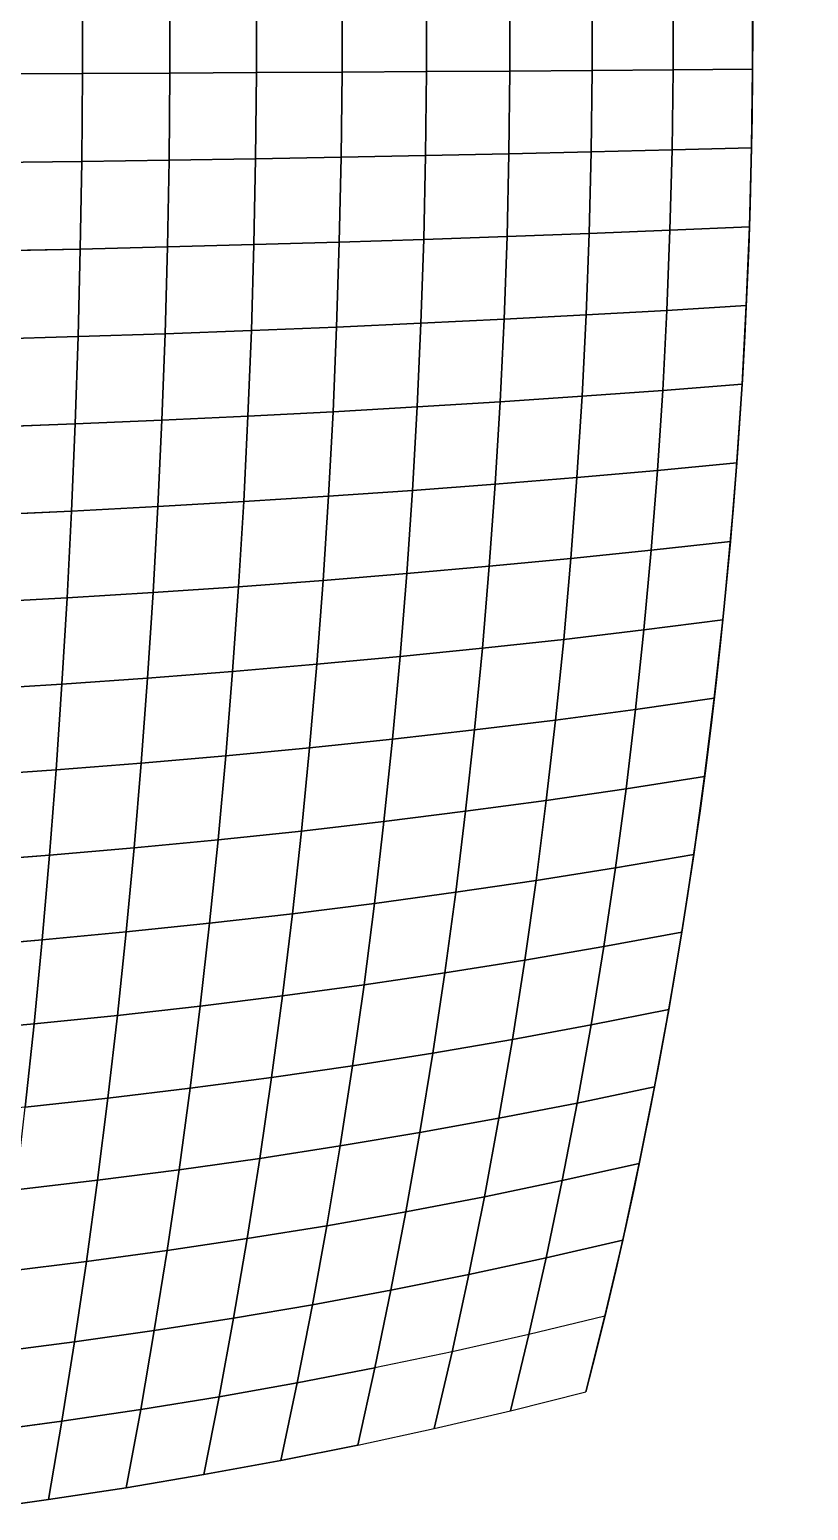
# Model space of a CAD drawing. Header units: millimetres. Extents: x -17.8 to 18.5, y -17.8 to 17.8.
# Drawn here: x 9.4 to 18.49, y -17.28 to 0 of the extents above; entities that cross this region are included whole.
import ezdxf

# ---------------------------------------------------------------- set-up
doc = ezdxf.new("R2010")
doc.units = ezdxf.units.MM
doc.layers.add('Test6 LowerTendons', color=90, linetype='Continuous')
doc.layers.add('Test6 TestBases', color=40, linetype='Continuous')
doc.layers.add('Test6 UpperTendons', color=203, linetype='Continuous', true_color=0xaa38c7)
doc.layers.add('working - tendons lower level', color=201, linetype='Continuous', lineweight=35)

msp = doc.modelspace()

# ---------------------------------------------------------------- linework, layer by layer
at = {"layer": 'Test6 LowerTendons'}
for p, q in [((10.020986, 0.512549, 33.530803), (10.020986, -0.512549, 33.530803)), ((11.041185, -0.507629, 33.208918), (11.041185, 0.507629, 33.208918)), ((12.051073, 0.502234, 32.856005), (12.051073, -0.502234, 32.856005)), ((13.049708, -0.49637, 32.472396), (13.049708, 0.49637, 32.472396)), ((14.036156, 0.490043, 32.058446), (14.036156, -0.490043, 32.058446)), ((15.009495, -0.483257, 31.614543), (15.009495, 0.483257, 31.614543)), ((15.968816, 0.47602, 31.1411), (15.968816, -0.47602, 31.1411)), ((16.913224, 0.468338, 30.638561), (16.913224, -0.468338, 30.638561)), ((17.841834, -0.460219, 30.107392), (17.841834, 0.460219, 30.107392)), ((10.020986, -0.512549, 33.530803), (10.012388, -1.537286, 33.502037)), ((11.031893, -1.522554, 33.180971), (11.041185, -0.507629, 33.208918)), ((12.051073, -0.502234, 32.856005), (12.041147, -1.5064, 32.82894)), ((13.039207, -1.488841, 32.446265), (13.049708, -0.49637, 32.472396)), ((14.036156, -0.490043, 32.058446), (14.025147, -1.469891, 32.033302)), ((14.998046, -1.449569, 31.590428), (15.009495, -0.483257, 31.614543)), ((15.968816, -0.47602, 31.1411), (15.956997, -1.427893, 31.118052)), ((16.913224, -0.468338, 30.638561), (16.901106, -1.404885, 30.61661)), ((17.829491, -1.380563, 30.086562), (17.841834, -0.460219, 30.107392)), ((17.804788, -2.300619, 30.044876), (17.829491, -1.380563, 30.086562)), ((10.012388, -1.537286, 33.502037), (9.995196, -2.560939, 33.44451)), ((11.013311, -2.536478, 33.12508), (11.031893, -1.522554, 33.180971)), ((12.041147, -1.5064, 32.82894), (12.02129, -2.509658, 32.774806)), ((13.018203, -2.480498, 32.394001), (13.039207, -1.488841, 32.446265)), ((14.025147, -1.469891, 32.033302), (14.003125, -2.449027, 31.983004)), ((14.975141, -2.415272, 31.542184), (14.998046, -1.449569, 31.590428)), ((15.956997, -1.427893, 31.118052), (15.93335, -2.379264, 31.071937)), ((16.901106, -1.404885, 30.61661), (16.876859, -2.341035, 30.572685)), ((14.940767, -3.379956, 31.469782), (14.975141, -2.415272, 31.542184)), ((15.93335, -2.379264, 31.071937), (15.897856, -3.329792, 31.002718)), ((16.876859, -2.341035, 30.572685), (16.840457, -3.276522, 30.506741)), ((17.767695, -3.220194, 29.982283), (17.804788, -2.300619, 30.044876)), ((9.995196, -2.560939, 33.44451), (9.969414, -3.582782, 33.35824)), ((10.98544, -3.548736, 33.041251), (11.013311, -2.536478, 33.12508)), ((12.02129, -2.509658, 32.774806), (11.991507, -3.511398, 32.693601)), ((12.986691, -3.470798, 32.315587), (13.018203, -2.480498, 32.394001)), ((14.003125, -2.449027, 31.983004), (13.970081, -3.426972, 31.90753)), ((16.840457, -3.276522, 30.506741), (16.791863, -4.211071, 30.418713)), ((17.718166, -4.139084, 29.898704), (17.767695, -3.220194, 29.982283)), ((13.970081, -3.426972, 31.90753), (13.925999, -4.403241, 31.806851)), ((14.894903, -4.343204, 31.373177), (14.940767, -3.379956, 31.469782)), ((15.897856, -3.329792, 31.002718), (15.850484, -4.279131, 30.910339)), ((9.969414, -3.582782, 33.35824), (9.935046, -4.602091, 33.243245)), ((10.948282, -4.558656, 32.929493), (10.98544, -3.548736, 33.041251)), ((11.991507, -3.511398, 32.693601), (11.951791, -4.51101, 32.585322)), ((12.944665, -4.459191, 32.211008), (12.986691, -3.470798, 32.315587)), ((17.656139, -5.057073, 29.794038), (17.718166, -4.139084, 29.898704)), ((15.850484, -4.279131, 30.910339), (15.791199, -5.226924, 30.794726)), ((16.791863, -4.211071, 30.418713), (16.731028, -5.144397, 30.30851)), ((12.892112, -5.44512, 32.08024), (12.944665, -4.459191, 32.211008)), ((13.925999, -4.403241, 31.806851), (13.870866, -5.377342, 31.680926)), ((14.837521, -5.304592, 31.252314), (14.894903, -4.343204, 31.373177)), ((9.935046, -4.602091, 33.243245), (9.892103, -5.618132, 33.099555)), ((10.901844, -5.565559, 32.789816), (10.948282, -4.558656, 32.929493)), ((11.951791, -4.51101, 32.585322), (11.902143, -5.507874, 32.449962)), ((16.731028, -5.144397, 30.30851), (16.657892, -6.076198, 30.176023)), ((17.581541, -5.973935, 29.668155), (17.656139, -5.057073, 29.794038)), ((14.768588, -6.263682, 31.10712), (14.837521, -5.304592, 31.252314)), ((15.791199, -5.226924, 30.794726), (15.719954, -6.172803, 30.655789)), ((11.902143, -5.507874, 32.449962), (11.84256, -6.501365, 32.287517)), ((12.829026, -6.428018, 31.923259), (12.892112, -5.44512, 32.08024)), ((13.870866, -5.377342, 31.680926), (13.804657, -6.348773, 31.529705)), ((9.892103, -5.618132, 33.099555), (9.840596, -6.630173, 32.927211)), ((10.846128, -6.568764, 32.62224), (10.901844, -5.565559, 32.789816)), ((17.494281, -6.889425, 29.520906), (17.581541, -5.973935, 29.668155)), ((15.719954, -6.172803, 30.655789), (15.636694, -7.116385, 30.493421)), ((16.657892, -6.076198, 30.176023), (16.572383, -7.006161, 30.021121)), ((13.804657, -6.348773, 31.529705), (13.727349, -7.317019, 31.353133)), ((14.688065, -7.220024, 30.937515), (14.768588, -6.263682, 31.10712)), ((11.84256, -6.501365, 32.287517), (11.773042, -7.490847, 32.097982)), ((12.755392, -7.407311, 31.74003), (12.829026, -6.428018, 31.923259)), ((9.840596, -6.630173, 32.927211), (9.780539, -7.63747, 32.726255)), ((10.781144, -7.567581, 32.426784), (10.846128, -6.568764, 32.62224)), ((17.394254, -7.803278, 29.352116), (17.494281, -6.889425, 29.520906)), ((16.572383, -7.006161, 30.021121), (16.474418, -7.933954, 29.843656)), ((14.595909, -8.173152, 30.743404), (14.688065, -7.220024, 30.937515)), ((15.636694, -7.116385, 30.493421), (15.541355, -8.057267, 30.3075)), ((12.671196, -8.382407, 31.530522), (12.755392, -7.407311, 31.74003)), ((13.727349, -7.317019, 31.353133), (13.638912, -8.28155, 31.151145)), ((10.7069, -8.561313, 32.203477), (10.781144, -7.567581, 32.426784)), ((11.773042, -7.490847, 32.097982), (11.693587, -8.475677, 31.881354)), ((9.780539, -7.63747, 32.726255), (9.711949, -8.639279, 32.496748)), ((16.474418, -7.933954, 29.843656), (16.363905, -8.859219, 29.643461)), ((17.281346, -8.715208, 29.161588), (17.394254, -7.803278, 29.352116)), ((15.541355, -8.057267, 30.3075), (15.43387, -8.99503, 30.09789)), ((13.638912, -8.28155, 31.151145), (13.539318, -9.241821, 30.923671)), ((14.492068, -9.12258, 30.524684), (14.595909, -8.173152, 30.743404)), ((12.576426, -9.352706, 31.294699), (12.671196, -8.382407, 31.530522)), ((9.711949, -8.639279, 32.496748), (9.634845, -9.634845, 32.238754)), ((10.623407, -9.549251, 31.952352), (10.7069, -8.561313, 32.203477)), ((11.693587, -8.475677, 31.881354), (11.604194, -9.455195, 31.637632)), ((17.155426, -9.624898, 28.949104), (17.281346, -8.715208, 29.161588)), ((16.363905, -8.859219, 29.643461), (16.240743, -9.781576, 29.42035)), ((14.376491, -10.067804, 30.281244), (14.492068, -9.12258, 30.524684)), ((15.43387, -8.99503, 30.09789), (15.31416, -9.929227, 29.864442)), ((13.539318, -9.241821, 30.923671), (13.428533, -10.197267, 30.670639)), ((11.604194, -9.455195, 31.637632), (11.504865, -10.428731, 31.366821)), ((12.471067, -10.317587, 31.032526), (12.576426, -9.352706, 31.294699)), ((9.634845, -9.634845, 32.238754), (9.549251, -10.623407, 31.952352)), ((10.530679, -10.530679, 31.673449), (10.623407, -9.549251, 31.952352)), ((17.016357, -10.532009, 28.714429), (17.155426, -9.624898, 28.949104)), ((16.240743, -9.781576, 29.42035), (16.10482, -10.700617, 29.174124)), ((15.31416, -9.929227, 29.864442), (15.182144, -10.859388, 29.606995)), ((14.24912, -11.008291, 30.012964), (14.376491, -10.067804, 30.281244)), ((12.355105, -11.276413, 30.74397), (12.471067, -10.317587, 31.032526)), ((13.428533, -10.197267, 30.670639), (13.306524, -11.147305, 30.391971)), ((10.428731, -11.504865, 31.366821), (10.530679, -10.530679, 31.673449)), ((11.504865, -10.428731, 31.366821), (11.395602, -11.395602, 31.068929)), ((16.863984, -11.436163, 28.457306), (17.016357, -10.532009, 28.714429)), ((9.549251, -10.623407, 31.952352), (9.455195, -11.604194, 31.637632)), ((16.10482, -10.700617, 29.174124), (15.95602, -11.615904, 28.90457)), ((15.182144, -10.859388, 29.606995), (15.037735, -11.785015, 29.32538)), ((14.109899, -11.94349, 29.719719), (14.24912, -11.008291, 30.012964)), ((13.306524, -11.147305, 30.391971), (13.173257, -12.091325, 30.08759)), ((11.395602, -11.395602, 31.068929), (11.276413, -12.355105, 30.74397)), ((12.228528, -12.228528, 30.429), (12.355105, -11.276413, 30.74397)), ((10.317587, -12.471067, 31.032526), (10.428731, -11.504865, 31.366821)), ((16.698149, -12.336947, 28.177465), (16.863984, -11.436163, 28.457306)), ((9.455195, -11.604194, 31.637632), (9.352706, -12.576426, 31.294699)), ((15.95602, -11.615904, 28.90457), (15.794219, -12.526964, 28.611463)), ((15.037735, -11.785015, 29.32538), (14.880843, -12.70558, 29.01942)), ((13.173257, -12.091325, 30.08759), (13.028697, -13.028697, 29.757419)), ((13.958765, -12.872816, 29.401385), (14.109899, -11.94349, 29.719719)), ((12.091325, -13.173257, 30.08759), (12.228528, -12.228528, 30.429)), ((11.276413, -12.355105, 30.74397), (11.147305, -13.306524, 30.391971)), ((16.518684, -13.233912, 27.874624), (16.698149, -12.336947, 28.177465)), ((10.197267, -13.428533, 30.670639), (10.317587, -12.471067, 31.032526)), ((15.794219, -12.526964, 28.611463), (15.619286, -13.433287, 28.294571)), ((14.880843, -12.70558, 29.01942), (14.711374, -13.620518, 28.688934)), ((13.795658, -13.795658, 29.057832), (13.958765, -12.872816, 29.401385)), ((13.028697, -13.028697, 29.757419), (12.872816, -13.958765, 29.401385)), ((11.147305, -13.306524, 30.391971), (11.008291, -14.24912, 30.012964)), ((11.94349, -14.109899, 29.719719), (12.091325, -13.173257, 30.08759)), ((16.325413, -14.126565, 27.548486), (16.518684, -13.233912, 27.874624)), ((10.067804, -14.376491, 30.281244), (10.197267, -13.428533, 30.670639)), ((15.619286, -13.433287, 28.294571), (15.43109, -14.334328, 27.95365)), ((14.711374, -13.620518, 28.688934), (14.529234, -14.529234, 28.333739)), ((13.620518, -14.711374, 28.688934), (13.795658, -13.795658, 29.057832)), ((12.872816, -13.958765, 29.401385), (12.70558, -14.880843, 29.01942)), ((11.785015, -15.037735, 29.32538), (11.94349, -14.109899, 29.719719)), ((16.118156, -15.014367, 27.198748), (16.325413, -14.126565, 27.548486)), ((11.008291, -14.24912, 30.012964), (10.859388, -15.182144, 29.606995)), ((15.43109, -14.334328, 27.95365), (15.229495, -15.229495, 27.588458)), ((9.929227, -15.31416, 29.864442), (10.067804, -14.376491, 30.281244)), ((14.529234, -14.529234, 28.333739), (14.334328, -15.43109, 27.95365)), ((13.433287, -15.619286, 28.294571), (13.620518, -14.711374, 28.688934)), ((12.70558, -14.880843, 29.01942), (12.526964, -15.794219, 28.611463)), ((15.89673, -15.89673, 26.825101), (16.118156, -15.014367, 27.198748)), ((10.859388, -15.182144, 29.606995), (10.700617, -16.10482, 29.174124)), ((11.615904, -15.95602, 28.90457), (11.785015, -15.037735, 29.32538)), ((9.781576, -16.240743, 29.42035), (9.929227, -15.31416, 29.864442)), ((15.229495, -15.229495, 27.588458), (15.014367, -16.118156, 27.198748)), ((14.334328, -15.43109, 27.95365), (14.126565, -16.325413, 27.548486)), ((13.233912, -16.518684, 27.874624), (13.433287, -15.619286, 28.294571)), ((12.526964, -15.794219, 28.611463), (12.336947, -16.698149, 28.177465)), ((11.436163, -16.863984, 28.457306), (11.615904, -15.95602, 28.90457)), ((9.624898, -17.155426, 28.949104), (9.781576, -16.240743, 29.42035)), ((10.700617, -16.10482, 29.174124), (10.532009, -17.016357, 28.714429))]:
    msp.add_line(p, q, dxfattribs=at)
at = {"layer": 'Test6 TestBases'}
for points in [[(8.991429, 0.51699, 33.821362), (10.020986, 0.512549, 33.530803), (10.020986, -0.512549, 33.530803), (8.991429, -0.51699, 33.821362)], [(10.020986, 0.512549, 33.530803), (11.041185, 0.507629, 33.208918), (11.041185, -0.507629, 33.208918), (10.020986, -0.512549, 33.530803)], [(11.041185, 0.507629, 33.208918), (12.051073, 0.502234, 32.856005), (12.051073, -0.502234, 32.856005), (11.041185, -0.507629, 33.208918)], [(12.051073, 0.502234, 32.856005), (13.049708, 0.49637, 32.472396), (13.049708, -0.49637, 32.472396), (12.051073, -0.502234, 32.856005)], [(13.049708, 0.49637, 32.472396), (14.036156, 0.490043, 32.058446), (14.036156, -0.490043, 32.058446), (13.049708, -0.49637, 32.472396)], [(14.036156, 0.490043, 32.058446), (15.009495, 0.483257, 31.614543), (15.009495, -0.483257, 31.614543), (14.036156, -0.490043, 32.058446)], [(15.009495, 0.483257, 31.614543), (15.968816, 0.47602, 31.1411), (15.968816, -0.47602, 31.1411), (15.009495, -0.483257, 31.614543)], [(15.968816, 0.47602, 31.1411), (16.913224, 0.468338, 30.638561), (16.913224, -0.468338, 30.638561), (15.968816, -0.47602, 31.1411)], [(17.841834, 0.460219, 30.107392), (17.841834, -0.460219, 30.107392), (16.913224, -0.468338, 30.638561), (16.913224, 0.468338, 30.638561)], [(10.020986, -0.512549, 33.530803), (10.012388, -1.537286, 33.502037), (8.983581, -1.550584, 33.791842), (8.991429, -0.51699, 33.821362)], [(11.041185, -0.507629, 33.208918), (11.031893, -1.522554, 33.180971), (10.012388, -1.537286, 33.502037), (10.020986, -0.512549, 33.530803)], [(12.051073, -0.502234, 32.856005), (12.041147, -1.5064, 32.82894), (11.031893, -1.522554, 33.180971), (11.041185, -0.507629, 33.208918)], [(13.049708, -0.49637, 32.472396), (13.039207, -1.488841, 32.446265), (12.041147, -1.5064, 32.82894), (12.051073, -0.502234, 32.856005)], [(14.036156, -0.490043, 32.058446), (14.025147, -1.469891, 32.033302), (13.039207, -1.488841, 32.446265), (13.049708, -0.49637, 32.472396)], [(15.009495, -0.483257, 31.614543), (14.998046, -1.449569, 31.590428), (14.025147, -1.469891, 32.033302), (14.036156, -0.490043, 32.058446)], [(15.968816, -0.47602, 31.1411), (15.956997, -1.427893, 31.118052), (14.998046, -1.449569, 31.590428), (15.009495, -0.483257, 31.614543)], [(16.913224, -0.468338, 30.638561), (16.901106, -1.404885, 30.61661), (15.956997, -1.427893, 31.118052), (15.968816, -0.47602, 31.1411)], [(17.841834, -0.460219, 30.107392), (17.829491, -1.380563, 30.086562), (16.901106, -1.404885, 30.61661), (16.913224, -0.468338, 30.638561)], [(17.829491, -1.380563, 30.086562), (17.804788, -2.300619, 30.044876), (16.876859, -2.341035, 30.572685), (16.901106, -1.404885, 30.61661)], [(10.012388, -1.537286, 33.502037), (9.995196, -2.560939, 33.44451), (8.967888, -2.583015, 33.732813), (8.983581, -1.550584, 33.791842)], [(10.012388, -1.537286, 33.502037), (11.031893, -1.522554, 33.180971), (11.013311, -2.536478, 33.12508), (9.995196, -2.560939, 33.44451)], [(11.031893, -1.522554, 33.180971), (12.041147, -1.5064, 32.82894), (12.02129, -2.509658, 32.774806), (11.013311, -2.536478, 33.12508)], [(12.041147, -1.5064, 32.82894), (13.039207, -1.488841, 32.446265), (13.018203, -2.480498, 32.394001), (12.02129, -2.509658, 32.774806)], [(13.039207, -1.488841, 32.446265), (14.025147, -1.469891, 32.033302), (14.003125, -2.449027, 31.983004), (13.018203, -2.480498, 32.394001)], [(14.025147, -1.469891, 32.033302), (14.998046, -1.449569, 31.590428), (14.975141, -2.415272, 31.542184), (14.003125, -2.449027, 31.983004)], [(14.998046, -1.449569, 31.590428), (15.956997, -1.427893, 31.118052), (15.93335, -2.379264, 31.071937), (14.975141, -2.415272, 31.542184)], [(15.956997, -1.427893, 31.118052), (16.901106, -1.404885, 30.61661), (16.876859, -2.341035, 30.572685), (15.93335, -2.379264, 31.071937)], [(14.975141, -2.415272, 31.542184), (14.940767, -3.379956, 31.469782), (13.970081, -3.426972, 31.90753), (14.003125, -2.449027, 31.983004)], [(15.93335, -2.379264, 31.071937), (15.897856, -3.329792, 31.002718), (14.940767, -3.379956, 31.469782), (14.975141, -2.415272, 31.542184)], [(16.876859, -2.341035, 30.572685), (16.840457, -3.276522, 30.506741), (15.897856, -3.329792, 31.002718), (15.93335, -2.379264, 31.071937)], [(17.804788, -2.300619, 30.044876), (17.767695, -3.220194, 29.982283), (16.840457, -3.276522, 30.506741), (16.876859, -2.341035, 30.572685)], [(9.995196, -2.560939, 33.44451), (9.969414, -3.582782, 33.35824), (8.944355, -3.613506, 33.644297), (8.967888, -2.583015, 33.732813)], [(11.013311, -2.536478, 33.12508), (10.98544, -3.548736, 33.041251), (9.969414, -3.582782, 33.35824), (9.995196, -2.560939, 33.44451)], [(12.02129, -2.509658, 32.774806), (11.991507, -3.511398, 32.693601), (10.98544, -3.548736, 33.041251), (11.013311, -2.536478, 33.12508)], [(13.018203, -2.480498, 32.394001), (12.986691, -3.470798, 32.315587), (11.991507, -3.511398, 32.693601), (12.02129, -2.509658, 32.774806)], [(14.003125, -2.449027, 31.983004), (13.970081, -3.426972, 31.90753), (12.986691, -3.470798, 32.315587), (13.018203, -2.480498, 32.394001)], [(15.897856, -3.329792, 31.002718), (16.840457, -3.276522, 30.506741), (16.791863, -4.211071, 30.418713), (15.850484, -4.279131, 30.910339)], [(17.767695, -3.220194, 29.982283), (17.718166, -4.139084, 29.898704), (16.791863, -4.211071, 30.418713), (16.840457, -3.276522, 30.506741)], [(12.986691, -3.470798, 32.315587), (13.970081, -3.426972, 31.90753), (13.925999, -4.403241, 31.806851), (12.944665, -4.459191, 32.211008)], [(13.970081, -3.426972, 31.90753), (14.940767, -3.379956, 31.469782), (14.894903, -4.343204, 31.373177), (13.925999, -4.403241, 31.806851)], [(14.940767, -3.379956, 31.469782), (15.897856, -3.329792, 31.002718), (15.850484, -4.279131, 30.910339), (14.894903, -4.343204, 31.373177)], [(8.944355, -3.613506, 33.644297), (9.969414, -3.582782, 33.35824), (9.935046, -4.602091, 33.243245), (8.912993, -4.64128, 33.526329)], [(9.969414, -3.582782, 33.35824), (10.98544, -3.548736, 33.041251), (10.948282, -4.558656, 32.929493), (9.935046, -4.602091, 33.243245)], [(10.98544, -3.548736, 33.041251), (11.991507, -3.511398, 32.693601), (11.951791, -4.51101, 32.585322), (10.948282, -4.558656, 32.929493)], [(11.991507, -3.511398, 32.693601), (12.986691, -3.470798, 32.315587), (12.944665, -4.459191, 32.211008), (11.951791, -4.51101, 32.585322)], [(17.718166, -4.139084, 29.898704), (17.656139, -5.057073, 29.794038), (16.731028, -5.144397, 30.30851), (16.791863, -4.211071, 30.418713)], [(15.850484, -4.279131, 30.910339), (15.791199, -5.226924, 30.794726), (14.837521, -5.304592, 31.252314), (14.894903, -4.343204, 31.373177)], [(16.791863, -4.211071, 30.418713), (16.731028, -5.144397, 30.30851), (15.791199, -5.226924, 30.794726), (15.850484, -4.279131, 30.910339)], [(12.944665, -4.459191, 32.211008), (12.892112, -5.44512, 32.08024), (11.902143, -5.507874, 32.449962), (11.951791, -4.51101, 32.585322)], [(13.925999, -4.403241, 31.806851), (13.870866, -5.377342, 31.680926), (12.892112, -5.44512, 32.08024), (12.944665, -4.459191, 32.211008)], [(14.894903, -4.343204, 31.373177), (14.837521, -5.304592, 31.252314), (13.870866, -5.377342, 31.680926), (13.925999, -4.403241, 31.806851)], [(9.935046, -4.602091, 33.243245), (9.892103, -5.618132, 33.099555), (8.873814, -5.665556, 33.378954), (8.912993, -4.64128, 33.526329)], [(10.948282, -4.558656, 32.929493), (10.901844, -5.565559, 32.789816), (9.892103, -5.618132, 33.099555), (9.935046, -4.602091, 33.243245)], [(11.951791, -4.51101, 32.585322), (11.902143, -5.507874, 32.449962), (10.901844, -5.565559, 32.789816), (10.948282, -4.558656, 32.929493)], [(15.791199, -5.226924, 30.794726), (16.731028, -5.144397, 30.30851), (16.657892, -6.076198, 30.176023), (15.719954, -6.172803, 30.655789)], [(17.656139, -5.057073, 29.794038), (17.581541, -5.973935, 29.668155), (16.657892, -6.076198, 30.176023), (16.731028, -5.144397, 30.30851)], [(13.870866, -5.377342, 31.680926), (14.837521, -5.304592, 31.252314), (14.768588, -6.263682, 31.10712), (13.804657, -6.348773, 31.529705)], [(14.837521, -5.304592, 31.252314), (15.791199, -5.226924, 30.794726), (15.719954, -6.172803, 30.655789), (14.768588, -6.263682, 31.10712)], [(10.901844, -5.565559, 32.789816), (11.902143, -5.507874, 32.449962), (11.84256, -6.501365, 32.287517), (10.846128, -6.568764, 32.62224)], [(11.902143, -5.507874, 32.449962), (12.892112, -5.44512, 32.08024), (12.829026, -6.428018, 31.923259), (11.84256, -6.501365, 32.287517)], [(12.892112, -5.44512, 32.08024), (13.870866, -5.377342, 31.680926), (13.804657, -6.348773, 31.529705), (12.829026, -6.428018, 31.923259)], [(8.873814, -5.665556, 33.378954), (9.892103, -5.618132, 33.099555), (9.840596, -6.630173, 32.927211), (8.826832, -6.68555, 33.202231)], [(9.892103, -5.618132, 33.099555), (10.901844, -5.565559, 32.789816), (10.846128, -6.568764, 32.62224), (9.840596, -6.630173, 32.927211)], [(17.581541, -5.973935, 29.668155), (17.494281, -6.889425, 29.520906), (16.572383, -7.006161, 30.021121), (16.657892, -6.076198, 30.176023)], [(15.719954, -6.172803, 30.655789), (15.636694, -7.116385, 30.493421), (14.688065, -7.220024, 30.937515), (14.768588, -6.263682, 31.10712)], [(16.657892, -6.076198, 30.176023), (16.572383, -7.006161, 30.021121), (15.636694, -7.116385, 30.493421), (15.719954, -6.172803, 30.655789)], [(13.804657, -6.348773, 31.529705), (13.727349, -7.317019, 31.353133), (12.755392, -7.407311, 31.74003), (12.829026, -6.428018, 31.923259)], [(14.768588, -6.263682, 31.10712), (14.688065, -7.220024, 30.937515), (13.727349, -7.317019, 31.353133), (13.804657, -6.348773, 31.529705)], [(11.84256, -6.501365, 32.287517), (11.773042, -7.490847, 32.097982), (10.781144, -7.567581, 32.426784), (10.846128, -6.568764, 32.62224)], [(12.829026, -6.428018, 31.923259), (12.755392, -7.407311, 31.74003), (11.773042, -7.490847, 32.097982), (11.84256, -6.501365, 32.287517)], [(9.840596, -6.630173, 32.927211), (9.780539, -7.63747, 32.726255), (8.772066, -7.700475, 32.996231), (8.826832, -6.68555, 33.202231)], [(10.846128, -6.568764, 32.62224), (10.781144, -7.567581, 32.426784), (9.780539, -7.63747, 32.726255), (9.840596, -6.630173, 32.927211)], [(17.494281, -6.889425, 29.520906), (17.394254, -7.803278, 29.352116), (16.474418, -7.933954, 29.843656), (16.572383, -7.006161, 30.021121)], [(15.636694, -7.116385, 30.493421), (16.572383, -7.006161, 30.021121), (16.474418, -7.933954, 29.843656), (15.541355, -8.057267, 30.3075)], [(13.727349, -7.317019, 31.353133), (14.688065, -7.220024, 30.937515), (14.595909, -8.173152, 30.743404), (13.638912, -8.28155, 31.151145)], [(14.688065, -7.220024, 30.937515), (15.636694, -7.116385, 30.493421), (15.541355, -8.057267, 30.3075), (14.595909, -8.173152, 30.743404)], [(11.773042, -7.490847, 32.097982), (12.755392, -7.407311, 31.74003), (12.671196, -8.382407, 31.530522), (11.693587, -8.475677, 31.881354)], [(12.755392, -7.407311, 31.74003), (13.727349, -7.317019, 31.353133), (13.638912, -8.28155, 31.151145), (12.671196, -8.382407, 31.530522)], [(9.780539, -7.63747, 32.726255), (10.781144, -7.567581, 32.426784), (10.7069, -8.561313, 32.203477), (9.711949, -8.639279, 32.496748)], [(10.781144, -7.567581, 32.426784), (11.773042, -7.490847, 32.097982), (11.693587, -8.475677, 31.881354), (10.7069, -8.561313, 32.203477)], [(8.772066, -7.700475, 32.996231), (9.780539, -7.63747, 32.726255), (9.711949, -8.639279, 32.496748), (8.70954, -8.70954, 32.761037)], [(16.474418, -7.933954, 29.843656), (16.363905, -8.859219, 29.643461), (15.43387, -8.99503, 30.09789), (15.541355, -8.057267, 30.3075)], [(17.394254, -7.803278, 29.352116), (17.281346, -8.715208, 29.161588), (16.363905, -8.859219, 29.643461), (16.474418, -7.933954, 29.843656)], [(15.541355, -8.057267, 30.3075), (15.43387, -8.99503, 30.09789), (14.492068, -9.12258, 30.524684), (14.595909, -8.173152, 30.743404)], [(13.638912, -8.28155, 31.151145), (13.539318, -9.241821, 30.923671), (12.576426, -9.352706, 31.294699), (12.671196, -8.382407, 31.530522)], [(14.595909, -8.173152, 30.743404), (14.492068, -9.12258, 30.524684), (13.539318, -9.241821, 30.923671), (13.638912, -8.28155, 31.151145)], [(12.671196, -8.382407, 31.530522), (12.576426, -9.352706, 31.294699), (11.604194, -9.455195, 31.637632), (11.693587, -8.475677, 31.881354)], [(9.711949, -8.639279, 32.496748), (9.634845, -9.634845, 32.238754), (8.639279, -9.711949, 32.496748), (8.70954, -8.70954, 32.761037)], [(10.7069, -8.561313, 32.203477), (10.623407, -9.549251, 31.952352), (9.634845, -9.634845, 32.238754), (9.711949, -8.639279, 32.496748)], [(11.693587, -8.475677, 31.881354), (11.604194, -9.455195, 31.637632), (10.623407, -9.549251, 31.952352), (10.7069, -8.561313, 32.203477)], [(17.281346, -8.715208, 29.161588), (17.155426, -9.624898, 28.949104), (16.240743, -9.781576, 29.42035), (16.363905, -8.859219, 29.643461)], [(15.43387, -8.99503, 30.09789), (16.363905, -8.859219, 29.643461), (16.240743, -9.781576, 29.42035), (15.31416, -9.929227, 29.864442)], [(13.539318, -9.241821, 30.923671), (14.492068, -9.12258, 30.524684), (14.376491, -10.067804, 30.281244), (13.428533, -10.197267, 30.670639)], [(14.492068, -9.12258, 30.524684), (15.43387, -8.99503, 30.09789), (15.31416, -9.929227, 29.864442), (14.376491, -10.067804, 30.281244)], [(12.576426, -9.352706, 31.294699), (13.539318, -9.241821, 30.923671), (13.428533, -10.197267, 30.670639), (12.471067, -10.317587, 31.032526)], [(10.623407, -9.549251, 31.952352), (11.604194, -9.455195, 31.637632), (11.504865, -10.428731, 31.366821), (10.530679, -10.530679, 31.673449)], [(11.604194, -9.455195, 31.637632), (12.576426, -9.352706, 31.294699), (12.471067, -10.317587, 31.032526), (11.504865, -10.428731, 31.366821)], [(8.639279, -9.711949, 32.496748), (9.634845, -9.634845, 32.238754), (9.549251, -10.623407, 31.952352), (8.561313, -10.7069, 32.203477)], [(9.634845, -9.634845, 32.238754), (10.623407, -9.549251, 31.952352), (10.530679, -10.530679, 31.673449), (9.549251, -10.623407, 31.952352)], [(17.155426, -9.624898, 28.949104), (17.016357, -10.532009, 28.714429), (16.10482, -10.700617, 29.174124), (16.240743, -9.781576, 29.42035)], [(16.240743, -9.781576, 29.42035), (16.10482, -10.700617, 29.174124), (15.182144, -10.859388, 29.606995), (15.31416, -9.929227, 29.864442)], [(15.31416, -9.929227, 29.864442), (15.182144, -10.859388, 29.606995), (14.24912, -11.008291, 30.012964), (14.376491, -10.067804, 30.281244)], [(14.376491, -10.067804, 30.281244), (14.24912, -11.008291, 30.012964), (13.306524, -11.147305, 30.391971), (13.428533, -10.197267, 30.670639)], [(12.471067, -10.317587, 31.032526), (12.355105, -11.276413, 30.74397), (11.395602, -11.395602, 31.068929), (11.504865, -10.428731, 31.366821)], [(13.428533, -10.197267, 30.670639), (13.306524, -11.147305, 30.391971), (12.355105, -11.276413, 30.74397), (12.471067, -10.317587, 31.032526)], [(10.530679, -10.530679, 31.673449), (10.428731, -11.504865, 31.366821), (9.455195, -11.604194, 31.637632), (9.549251, -10.623407, 31.952352)], [(11.504865, -10.428731, 31.366821), (11.395602, -11.395602, 31.068929), (10.428731, -11.504865, 31.366821), (10.530679, -10.530679, 31.673449)], [(17.016357, -10.532009, 28.714429), (16.863984, -11.436163, 28.457306), (15.95602, -11.615904, 28.90457), (16.10482, -10.700617, 29.174124)], [(9.549251, -10.623407, 31.952352), (9.455195, -11.604194, 31.637632), (8.475677, -11.693587, 31.881354), (8.561313, -10.7069, 32.203477)], [(16.10482, -10.700617, 29.174124), (15.95602, -11.615904, 28.90457), (15.037735, -11.785015, 29.32538), (15.182144, -10.859388, 29.606995)], [(15.182144, -10.859388, 29.606995), (15.037735, -11.785015, 29.32538), (14.109899, -11.94349, 29.719719), (14.24912, -11.008291, 30.012964)], [(14.24912, -11.008291, 30.012964), (14.109899, -11.94349, 29.719719), (13.173257, -12.091325, 30.08759), (13.306524, -11.147305, 30.391971)], [(13.306524, -11.147305, 30.391971), (13.173257, -12.091325, 30.08759), (12.228528, -12.228528, 30.429), (12.355105, -11.276413, 30.74397)], [(11.395602, -11.395602, 31.068929), (11.276413, -12.355105, 30.74397), (10.317587, -12.471067, 31.032526), (10.428731, -11.504865, 31.366821)], [(12.355105, -11.276413, 30.74397), (12.228528, -12.228528, 30.429), (11.276413, -12.355105, 30.74397), (11.395602, -11.395602, 31.068929)], [(10.428731, -11.504865, 31.366821), (10.317587, -12.471067, 31.032526), (9.352706, -12.576426, 31.294699), (9.455195, -11.604194, 31.637632)], [(16.863984, -11.436163, 28.457306), (16.698149, -12.336947, 28.177465), (15.794219, -12.526964, 28.611463), (15.95602, -11.615904, 28.90457)], [(9.455195, -11.604194, 31.637632), (9.352706, -12.576426, 31.294699), (8.382407, -12.671196, 31.530522), (8.475677, -11.693587, 31.881354)], [(15.037735, -11.785015, 29.32538), (15.95602, -11.615904, 28.90457), (15.794219, -12.526964, 28.611463), (14.880843, -12.70558, 29.01942)], [(14.109899, -11.94349, 29.719719), (15.037735, -11.785015, 29.32538), (14.880843, -12.70558, 29.01942), (13.958765, -12.872816, 29.401385)], [(12.228528, -12.228528, 30.429), (13.173257, -12.091325, 30.08759), (13.028697, -13.028697, 29.757419), (12.091325, -13.173257, 30.08759)], [(13.173257, -12.091325, 30.08759), (14.109899, -11.94349, 29.719719), (13.958765, -12.872816, 29.401385), (13.028697, -13.028697, 29.757419)], [(11.276413, -12.355105, 30.74397), (12.228528, -12.228528, 30.429), (12.091325, -13.173257, 30.08759), (11.147305, -13.306524, 30.391971)], [(10.317587, -12.471067, 31.032526), (11.276413, -12.355105, 30.74397), (11.147305, -13.306524, 30.391971), (10.197267, -13.428533, 30.670639)], [(16.698149, -12.336947, 28.177465), (16.518684, -13.233912, 27.874624), (15.619286, -13.433287, 28.294571), (15.794219, -12.526964, 28.611463)], [(9.352706, -12.576426, 31.294699), (10.317587, -12.471067, 31.032526), (10.197267, -13.428533, 30.670639), (9.241821, -13.539318, 30.923671)], [(15.794219, -12.526964, 28.611463), (15.619286, -13.433287, 28.294571), (14.711374, -13.620518, 28.688934), (14.880843, -12.70558, 29.01942)], [(14.880843, -12.70558, 29.01942), (14.711374, -13.620518, 28.688934), (13.795658, -13.795658, 29.057832), (13.958765, -12.872816, 29.401385)], [(13.958765, -12.872816, 29.401385), (13.795658, -13.795658, 29.057832), (12.872816, -13.958765, 29.401385), (13.028697, -13.028697, 29.757419)], [(13.028697, -13.028697, 29.757419), (12.872816, -13.958765, 29.401385), (11.94349, -14.109899, 29.719719), (12.091325, -13.173257, 30.08759)], [(11.147305, -13.306524, 30.391971), (11.008291, -14.24912, 30.012964), (10.067804, -14.376491, 30.281244), (10.197267, -13.428533, 30.670639)], [(12.091325, -13.173257, 30.08759), (11.94349, -14.109899, 29.719719), (11.008291, -14.24912, 30.012964), (11.147305, -13.306524, 30.391971)], [(16.518684, -13.233912, 27.874624), (16.325413, -14.126565, 27.548486), (15.43109, -14.334328, 27.95365), (15.619286, -13.433287, 28.294571)], [(10.197267, -13.428533, 30.670639), (10.067804, -14.376491, 30.281244), (9.12258, -14.492068, 30.524684), (9.241821, -13.539318, 30.923671)], [(15.619286, -13.433287, 28.294571), (15.43109, -14.334328, 27.95365), (14.529234, -14.529234, 28.333739), (14.711374, -13.620518, 28.688934)], [(14.711374, -13.620518, 28.688934), (14.529234, -14.529234, 28.333739), (13.620518, -14.711374, 28.688934), (13.795658, -13.795658, 29.057832)], [(12.872816, -13.958765, 29.401385), (13.795658, -13.795658, 29.057832), (13.620518, -14.711374, 28.688934), (12.70558, -14.880843, 29.01942)], [(11.94349, -14.109899, 29.719719), (12.872816, -13.958765, 29.401385), (12.70558, -14.880843, 29.01942), (11.785015, -15.037735, 29.32538)], [(11.008291, -14.24912, 30.012964), (11.94349, -14.109899, 29.719719), (11.785015, -15.037735, 29.32538), (10.859388, -15.182144, 29.606995)], [(16.325413, -14.126565, 27.548486), (16.118156, -15.014367, 27.198748), (15.229495, -15.229495, 27.588458), (15.43109, -14.334328, 27.95365)], [(10.067804, -14.376491, 30.281244), (11.008291, -14.24912, 30.012964), (10.859388, -15.182144, 29.606995), (9.929227, -15.31416, 29.864442)], [(15.43109, -14.334328, 27.95365), (15.229495, -15.229495, 27.588458), (14.334328, -15.43109, 27.95365), (14.529234, -14.529234, 28.333739)], [(9.12258, -14.492068, 30.524684), (10.067804, -14.376491, 30.281244), (9.929227, -15.31416, 29.864442), (8.99503, -15.43387, 30.09789)], [(14.529234, -14.529234, 28.333739), (14.334328, -15.43109, 27.95365), (13.433287, -15.619286, 28.294571), (13.620518, -14.711374, 28.688934)], [(13.620518, -14.711374, 28.688934), (13.433287, -15.619286, 28.294571), (12.526964, -15.794219, 28.611463), (12.70558, -14.880843, 29.01942)], [(12.70558, -14.880843, 29.01942), (12.526964, -15.794219, 28.611463), (11.615904, -15.95602, 28.90457), (11.785015, -15.037735, 29.32538)], [(15.89673, -15.89673, 26.825101), (16.118156, -15.014367, 27.198748), (15.229495, -15.229495, 27.588458), (15.014367, -16.118156, 27.198748)], [(10.859388, -15.182144, 29.606995), (10.700617, -16.10482, 29.174124), (9.781576, -16.240743, 29.42035), (9.929227, -15.31416, 29.864442)], [(11.785015, -15.037735, 29.32538), (11.615904, -15.95602, 28.90457), (10.700617, -16.10482, 29.174124), (10.859388, -15.182144, 29.606995)], [(9.929227, -15.31416, 29.864442), (9.781576, -16.240743, 29.42035), (8.859219, -16.363905, 29.643461), (8.99503, -15.43387, 30.09789)], [(15.014367, -16.118156, 27.198748), (15.229495, -15.229495, 27.588458), (14.334328, -15.43109, 27.95365), (14.126565, -16.325413, 27.548486)], [(14.126565, -16.325413, 27.548486), (14.334328, -15.43109, 27.95365), (13.433287, -15.619286, 28.294571), (13.233912, -16.518684, 27.874624)], [(13.233912, -16.518684, 27.874624), (12.336947, -16.698149, 28.177465), (12.526964, -15.794219, 28.611463), (13.433287, -15.619286, 28.294571)], [(12.526964, -15.794219, 28.611463), (12.336947, -16.698149, 28.177465), (11.436163, -16.863984, 28.457306), (11.615904, -15.95602, 28.90457)], [(11.615904, -15.95602, 28.90457), (11.436163, -16.863984, 28.457306), (10.532009, -17.016357, 28.714429), (10.700617, -16.10482, 29.174124)], [(9.781576, -16.240743, 29.42035), (9.624898, -17.155426, 28.949104), (8.715208, -17.281346, 29.161588), (8.859219, -16.363905, 29.643461)], [(10.700617, -16.10482, 29.174124), (10.532009, -17.016357, 28.714429), (9.624898, -17.155426, 28.949104), (9.781576, -16.240743, 29.42035)]]:
    msp.add_3dface(points, dxfattribs=at)
at = {"layer": 'Test6 UpperTendons'}
for p, q in [((10.020986, -0.512549, 33.530803), (8.991429, -0.51699, 33.821362)), ((11.041185, -0.507629, 33.208918), (10.020986, -0.512549, 33.530803)), ((12.051073, -0.502234, 32.856005), (11.041185, -0.507629, 33.208918)), ((13.049708, -0.49637, 32.472396), (12.051073, -0.502234, 32.856005)), ((14.036156, -0.490043, 32.058446), (13.049708, -0.49637, 32.472396)), ((15.009495, -0.483257, 31.614543), (14.036156, -0.490043, 32.058446)), ((15.968816, -0.47602, 31.1411), (15.009495, -0.483257, 31.614543)), ((16.913224, -0.468338, 30.638561), (15.968816, -0.47602, 31.1411)), ((17.841834, -0.460219, 30.107392), (16.913224, -0.468338, 30.638561)), ((17.829491, -1.380563, 30.086562), (16.901106, -1.404885, 30.61661)), ((10.012388, -1.537286, 33.502037), (8.983581, -1.550584, 33.791842)), ((11.031893, -1.522554, 33.180971), (10.012388, -1.537286, 33.502037)), ((12.041147, -1.5064, 32.82894), (11.031893, -1.522554, 33.180971)), ((13.039207, -1.488841, 32.446265), (12.041147, -1.5064, 32.82894)), ((14.025147, -1.469891, 32.033302), (13.039207, -1.488841, 32.446265)), ((14.998046, -1.449569, 31.590428), (14.025147, -1.469891, 32.033302)), ((15.956997, -1.427893, 31.118052), (14.998046, -1.449569, 31.590428)), ((16.901106, -1.404885, 30.61661), (15.956997, -1.427893, 31.118052)), ((14.003125, -2.449027, 31.983004), (14.975141, -2.415272, 31.542184)), ((14.975141, -2.415272, 31.542184), (15.93335, -2.379264, 31.071937)), ((15.93335, -2.379264, 31.071937), (16.876859, -2.341035, 30.572685)), ((16.876859, -2.341035, 30.572685), (17.804788, -2.300619, 30.044876)), ((8.967888, -2.583015, 33.732813), (9.995196, -2.560939, 33.44451)), ((9.995196, -2.560939, 33.44451), (11.013311, -2.536478, 33.12508)), ((11.013311, -2.536478, 33.12508), (12.02129, -2.509658, 32.774806)), ((12.02129, -2.509658, 32.774806), (13.018203, -2.480498, 32.394001)), ((13.018203, -2.480498, 32.394001), (14.003125, -2.449027, 31.983004)), ((16.840457, -3.276522, 30.506741), (15.897856, -3.329792, 31.002718)), ((17.767695, -3.220194, 29.982283), (16.840457, -3.276522, 30.506741)), ((13.970081, -3.426972, 31.90753), (12.986691, -3.470798, 32.315587)), ((14.940767, -3.379956, 31.469782), (13.970081, -3.426972, 31.90753)), ((15.897856, -3.329792, 31.002718), (14.940767, -3.379956, 31.469782)), ((9.969414, -3.582782, 33.35824), (8.944355, -3.613506, 33.644297)), ((10.98544, -3.548736, 33.041251), (9.969414, -3.582782, 33.35824)), ((11.991507, -3.511398, 32.693601), (10.98544, -3.548736, 33.041251)), ((12.986691, -3.470798, 32.315587), (11.991507, -3.511398, 32.693601)), ((16.791863, -4.211071, 30.418713), (17.718166, -4.139084, 29.898704)), ((14.894903, -4.343204, 31.373177), (15.850484, -4.279131, 30.910339)), ((15.850484, -4.279131, 30.910339), (16.791863, -4.211071, 30.418713)), ((11.951791, -4.51101, 32.585322), (12.944665, -4.459191, 32.211008)), ((12.944665, -4.459191, 32.211008), (13.925999, -4.403241, 31.806851)), ((13.925999, -4.403241, 31.806851), (14.894903, -4.343204, 31.373177)), ((8.912993, -4.64128, 33.526329), (9.935046, -4.602091, 33.243245)), ((9.935046, -4.602091, 33.243245), (10.948282, -4.558656, 32.929493)), ((10.948282, -4.558656, 32.929493), (11.951791, -4.51101, 32.585322)), ((16.731028, -5.144397, 30.30851), (15.791199, -5.226924, 30.794726)), ((17.656139, -5.057073, 29.794038), (16.731028, -5.144397, 30.30851)), ((14.837521, -5.304592, 31.252314), (13.870866, -5.377342, 31.680926)), ((15.791199, -5.226924, 30.794726), (14.837521, -5.304592, 31.252314)), ((11.902143, -5.507874, 32.449962), (10.901844, -5.565559, 32.789816)), ((12.892112, -5.44512, 32.08024), (11.902143, -5.507874, 32.449962)), ((13.870866, -5.377342, 31.680926), (12.892112, -5.44512, 32.08024)), ((9.892103, -5.618132, 33.099555), (8.873814, -5.665556, 33.378954)), ((10.901844, -5.565559, 32.789816), (9.892103, -5.618132, 33.099555)), ((16.657892, -6.076198, 30.176023), (17.581541, -5.973935, 29.668155)), ((14.768588, -6.263682, 31.10712), (15.719954, -6.172803, 30.655789)), ((15.719954, -6.172803, 30.655789), (16.657892, -6.076198, 30.176023)), ((12.829026, -6.428018, 31.923259), (13.804657, -6.348773, 31.529705)), ((13.804657, -6.348773, 31.529705), (14.768588, -6.263682, 31.10712)), ((10.846128, -6.568764, 32.62224), (11.84256, -6.501365, 32.287517)), ((11.84256, -6.501365, 32.287517), (12.829026, -6.428018, 31.923259)), ((8.826832, -6.68555, 33.202231), (9.840596, -6.630173, 32.927211)), ((9.840596, -6.630173, 32.927211), (10.846128, -6.568764, 32.62224)), ((17.494281, -6.889425, 29.520906), (16.572383, -7.006161, 30.021121)), ((16.572383, -7.006161, 30.021121), (15.636694, -7.116385, 30.493421)), ((14.688065, -7.220024, 30.937515), (13.727349, -7.317019, 31.353133)), ((15.636694, -7.116385, 30.493421), (14.688065, -7.220024, 30.937515)), ((12.755392, -7.407311, 31.74003), (11.773042, -7.490847, 32.097982)), ((13.727349, -7.317019, 31.353133), (12.755392, -7.407311, 31.74003)), ((10.781144, -7.567581, 32.426784), (9.780539, -7.63747, 32.726255)), ((11.773042, -7.490847, 32.097982), (10.781144, -7.567581, 32.426784)), ((9.780539, -7.63747, 32.726255), (8.772066, -7.700475, 32.996231)), ((15.541355, -8.057267, 30.3075), (16.474418, -7.933954, 29.843656)), ((16.474418, -7.933954, 29.843656), (17.394254, -7.803278, 29.352116)), ((14.595909, -8.173152, 30.743404), (15.541355, -8.057267, 30.3075)), ((12.671196, -8.382407, 31.530522), (13.638912, -8.28155, 31.151145)), ((13.638912, -8.28155, 31.151145), (14.595909, -8.173152, 30.743404)), ((11.693587, -8.475677, 31.881354), (12.671196, -8.382407, 31.530522)), ((8.70954, -8.70954, 32.761037), (9.711949, -8.639279, 32.496748)), ((9.711949, -8.639279, 32.496748), (10.7069, -8.561313, 32.203477)), ((10.7069, -8.561313, 32.203477), (11.693587, -8.475677, 31.881354)), ((17.281346, -8.715208, 29.161588), (16.363905, -8.859219, 29.643461)), ((16.363905, -8.859219, 29.643461), (15.43387, -8.99503, 30.09789)), ((14.492068, -9.12258, 30.524684), (13.539318, -9.241821, 30.923671)), ((15.43387, -8.99503, 30.09789), (14.492068, -9.12258, 30.524684)), ((13.539318, -9.241821, 30.923671), (12.576426, -9.352706, 31.294699)), ((11.604194, -9.455195, 31.637632), (10.623407, -9.549251, 31.952352)), ((12.576426, -9.352706, 31.294699), (11.604194, -9.455195, 31.637632)), ((9.634845, -9.634845, 32.238754), (8.639279, -9.711949, 32.496748)), ((10.623407, -9.549251, 31.952352), (9.634845, -9.634845, 32.238754)), ((16.240743, -9.781576, 29.42035), (17.155426, -9.624898, 28.949104)), ((15.31416, -9.929227, 29.864442), (16.240743, -9.781576, 29.42035)), ((14.376491, -10.067804, 30.281244), (15.31416, -9.929227, 29.864442)), ((13.428533, -10.197267, 30.670639), (14.376491, -10.067804, 30.281244)), ((11.504865, -10.428731, 31.366821), (12.471067, -10.317587, 31.032526)), ((12.471067, -10.317587, 31.032526), (13.428533, -10.197267, 30.670639)), ((9.549251, -10.623407, 31.952352), (10.530679, -10.530679, 31.673449)), ((10.530679, -10.530679, 31.673449), (11.504865, -10.428731, 31.366821)), ((17.016357, -10.532009, 28.714429), (16.10482, -10.700617, 29.174124)), ((8.561313, -10.7069, 32.203477), (9.549251, -10.623407, 31.952352)), ((16.10482, -10.700617, 29.174124), (15.182144, -10.859388, 29.606995)), ((15.182144, -10.859388, 29.606995), (14.24912, -11.008291, 30.012964)), ((14.24912, -11.008291, 30.012964), (13.306524, -11.147305, 30.391971)), ((13.306524, -11.147305, 30.391971), (12.355105, -11.276413, 30.74397)), ((11.395602, -11.395602, 31.068929), (10.428731, -11.504865, 31.366821)), ((12.355105, -11.276413, 30.74397), (11.395602, -11.395602, 31.068929)), ((10.428731, -11.504865, 31.366821), (9.455195, -11.604194, 31.637632)), ((15.95602, -11.615904, 28.90457), (16.863984, -11.436163, 28.457306)), ((9.455195, -11.604194, 31.637632), (8.475677, -11.693587, 31.881354)), ((15.037735, -11.785015, 29.32538), (15.95602, -11.615904, 28.90457)), ((14.109899, -11.94349, 29.719719), (15.037735, -11.785015, 29.32538)), ((12.228528, -12.228528, 30.429), (13.173257, -12.091325, 30.08759)), ((13.173257, -12.091325, 30.08759), (14.109899, -11.94349, 29.719719)), ((11.276413, -12.355105, 30.74397), (12.228528, -12.228528, 30.429)), ((10.317587, -12.471067, 31.032526), (11.276413, -12.355105, 30.74397)), ((16.698149, -12.336947, 28.177465), (15.794219, -12.526964, 28.611463)), ((9.352706, -12.576426, 31.294699), (10.317587, -12.471067, 31.032526)), ((15.794219, -12.526964, 28.611463), (14.880843, -12.70558, 29.01942)), ((14.880843, -12.70558, 29.01942), (13.958765, -12.872816, 29.401385)), ((13.958765, -12.872816, 29.401385), (13.028697, -13.028697, 29.757419)), ((13.028697, -13.028697, 29.757419), (12.091325, -13.173257, 30.08759)), ((11.147305, -13.306524, 30.391971), (10.197267, -13.428533, 30.670639)), ((12.091325, -13.173257, 30.08759), (11.147305, -13.306524, 30.391971)), ((15.619286, -13.433287, 28.294571), (16.518684, -13.233912, 27.874624)), ((10.197267, -13.428533, 30.670639), (9.241821, -13.539318, 30.923671)), ((14.711374, -13.620518, 28.688934), (15.619286, -13.433287, 28.294571)), ((13.795658, -13.795658, 29.057832), (14.711374, -13.620518, 28.688934)), ((12.872816, -13.958765, 29.401385), (13.795658, -13.795658, 29.057832)), ((11.94349, -14.109899, 29.719719), (12.872816, -13.958765, 29.401385)), ((11.008291, -14.24912, 30.012964), (11.94349, -14.109899, 29.719719)), ((16.325413, -14.126565, 27.548486), (15.43109, -14.334328, 27.95365)), ((10.067804, -14.376491, 30.281244), (11.008291, -14.24912, 30.012964)), ((15.43109, -14.334328, 27.95365), (14.529234, -14.529234, 28.333739)), ((9.12258, -14.492068, 30.524684), (10.067804, -14.376491, 30.281244)), ((14.529234, -14.529234, 28.333739), (13.620518, -14.711374, 28.688934)), ((13.620518, -14.711374, 28.688934), (12.70558, -14.880843, 29.01942)), ((12.70558, -14.880843, 29.01942), (11.785015, -15.037735, 29.32538)), ((16.118156, -15.014367, 27.198748), (15.229495, -15.229495, 27.588458)), ((10.859388, -15.182144, 29.606995), (9.929227, -15.31416, 29.864442)), ((11.785015, -15.037735, 29.32538), (10.859388, -15.182144, 29.606995)), ((9.929227, -15.31416, 29.864442), (8.99503, -15.43387, 30.09789)), ((15.229495, -15.229495, 27.588458), (14.334328, -15.43109, 27.95365)), ((14.334328, -15.43109, 27.95365), (13.433287, -15.619286, 28.294571)), ((13.433287, -15.619286, 28.294571), (12.526964, -15.794219, 28.611463)), ((12.526964, -15.794219, 28.611463), (11.615904, -15.95602, 28.90457)), ((15.014367, -16.118156, 27.198748), (15.89673, -15.89673, 26.825101)), ((11.615904, -15.95602, 28.90457), (10.700617, -16.10482, 29.174124)), ((9.781576, -16.240743, 29.42035), (8.859219, -16.363905, 29.643461)), ((10.700617, -16.10482, 29.174124), (9.781576, -16.240743, 29.42035)), ((14.126565, -16.325413, 27.548486), (15.014367, -16.118156, 27.198748)), ((13.233912, -16.518684, 27.874624), (14.126565, -16.325413, 27.548486)), ((12.336947, -16.698149, 28.177465), (13.233912, -16.518684, 27.874624)), ((11.436163, -16.863984, 28.457306), (12.336947, -16.698149, 28.177465)), ((10.532009, -17.016357, 28.714429), (11.436163, -16.863984, 28.457306)), ((9.624898, -17.155426, 28.949104), (10.532009, -17.016357, 28.714429)), ((8.715208, -17.281346, 29.161588), (9.624898, -17.155426, 28.949104))]:
    msp.add_line(p, q, dxfattribs=at)
at = {"layer": 'working - tendons lower level', "extrusion": (0.860287, 0, -0.509811)}
msp.add_arc((0, -0.000024, 0.000022), 34.999994, 62.9870184, 117.0129816, dxfattribs=at)

doc.saveas('drawing.dxf')
